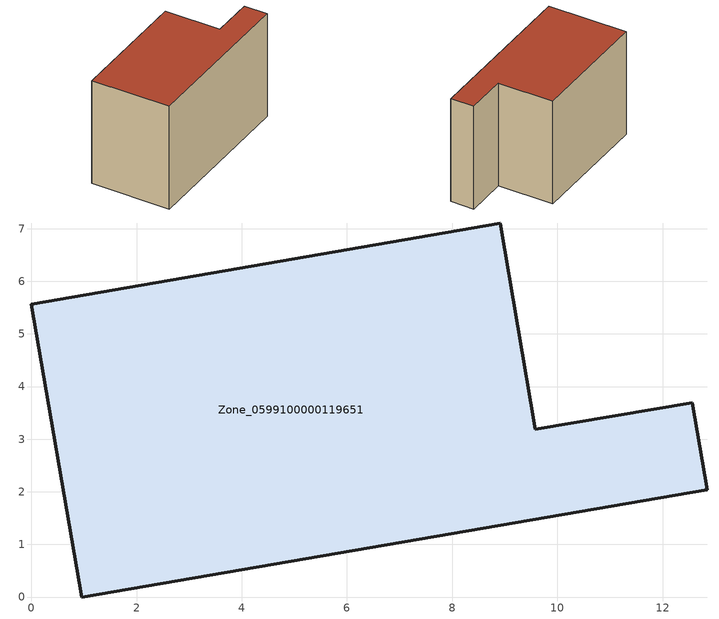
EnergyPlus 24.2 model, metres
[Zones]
Zone_0599100000119651
 floor ground (C_G): 0.96,0 0,5.57 8.91,7.11 9.58,3.19 12.56,3.69 12.85,2.04 z0
 wall outside (C_F): 12.85,2.04 12.56,3.69 9.58,3.19 8.91,7.11 0,5.57 0.96,0 12.85,2.04 z0:7.79
 roof outside (C_R): 0,5.57 0.96,0 12.85,2.04 12.56,3.69 9.58,3.19 8.91,7.11 z7.79
[BUILDING]
Pand.0599100000119651: North Axis=0; Terrain=City; Loads Convergence Tolerance Value=0.04; Temperature Convergence Tolerance Value=0.4; Solar Distribution=FullExterior; Maximum Number of Warmup Days=25; Minimum Number of Warmup Days=1
[Site:Location]
Rotterdam.The.Hague.AP_ZH_NLD Design_Conditions: Latitude=51.96; Longitude=4.45; Time Zone=1; Elevation=-4.5
[SITE:GROUNDTEMPERATURE:BUILDINGSURFACE]
18, 18, 18, 18, 18, 18, 18, 18, 18, 18, 18, 18
[MATERIAL] Thermal Absorptance=0.9; Solar Absorptance=0.7; Visible Absorptance=0.7
Name | Roughness | Thickness | Conductivity | Density | Specific Heat
G.TI.1975-1991 | MediumSmooth | 0.15 | 0.288461 | 540 | 1210
F.TI.1975-1991 | Rough | 0.3 | 0.230769 | 1920 | 840
R.TI.1975-1991 | MediumRough | 0.2 | 0.153846 | 1500 | 1000
[CONSTRUCTION]
C_G: G.TI.1975-1991
C_F: F.TI.1975-1991
C_R: R.TI.1975-1991
[ZONE]
Zone_0599100000119651: Type=1; Multiplier=1; Ceiling Height=Autocalculate; Volume=Autocalculate; Floor Area=autocalculate; Part of Total Floor Area=Yes
[ZONEINFILTRATION:DESIGNFLOWRATE]
Infil_Zone_0599100000119651: Zone or ZoneList or Space or SpaceList=Zone_0599100000119651; Schedule=AlwaysOn; Design Flow Rate Calculation Method=Flow/Area; Flow Rate per Floor Area=0.003; Constant Term Coefficient=1; Temperature Term Coefficient=0; Velocity Term Coefficient=0; Velocity Squared Term Coefficient=0
[HVACTEMPLATE:ZONE:IDEALLOADSAIRSYSTEM]
Zone_0599100000119651: Maximum Heating Supply Air Temperature=50; Minimum Cooling Supply Air Temperature=13; Maximum Heating Supply Air Humidity Ratio=0.0156; Minimum Cooling Supply Air Humidity Ratio=0.0077; Heating Limit=NoLimit; Cooling Limit=NoLimit; Dehumidification Control Type=ConstantSensibleHeatRatio; Cooling Sensible Heat Ratio=0.7; Dehumidification Setpoint=60; Humidification Control Type=None; Humidification Setpoint=30; Outdoor Air Method=None; Outdoor Air Flow Rate per Person=0.00944; Outdoor Air Flow Rate per Zone Floor Area=0; Outdoor Air Flow Rate per Zone=0; Demand Controlled Ventilation Type=None; Outdoor Air Economizer Type=NoEconomizer; Heat Recovery Type=None; Sensible Heat Recovery Effectiveness=0.7; Latent Heat Recovery Effectiveness=0.65
[ZONECONTROL:THERMOSTAT]
ThermostatControl_Zone_0599100000119651: Zone or ZoneList=Zone_0599100000119651; Control Type Schedule=DualSetpointControlType; Control 1=Thermostat_Zone_0599100000119651; Temperature Difference Between Cutout And Setpoint=0
[THERMOSTATSETPOINT:DUALSETPOINT]
Thermostat_Zone_0599100000119651: Heating Setpoint Temperature Schedule=HeatingSetpoint_Zone_0599100000119651; Cooling Setpoint Temperature Schedule=CoolingSetpoint_Zone_0599100000119651
[SCHEDULE:COMPACT]
HeatingSetpoint_Zone_0599100000119651: Through: 12/31, For: AllDays, Until: 24:00, 21
CoolingSetpoint_Zone_0599100000119651: Through: 12/31, For: AllDays, Until: 24:00, 24
DualSetpointControlType: Through: 12/31, For: AllDays, Until: 24:00, 4
AlwaysOn: Through: 12/31, For: AllDays, Until: 24:00, 1
